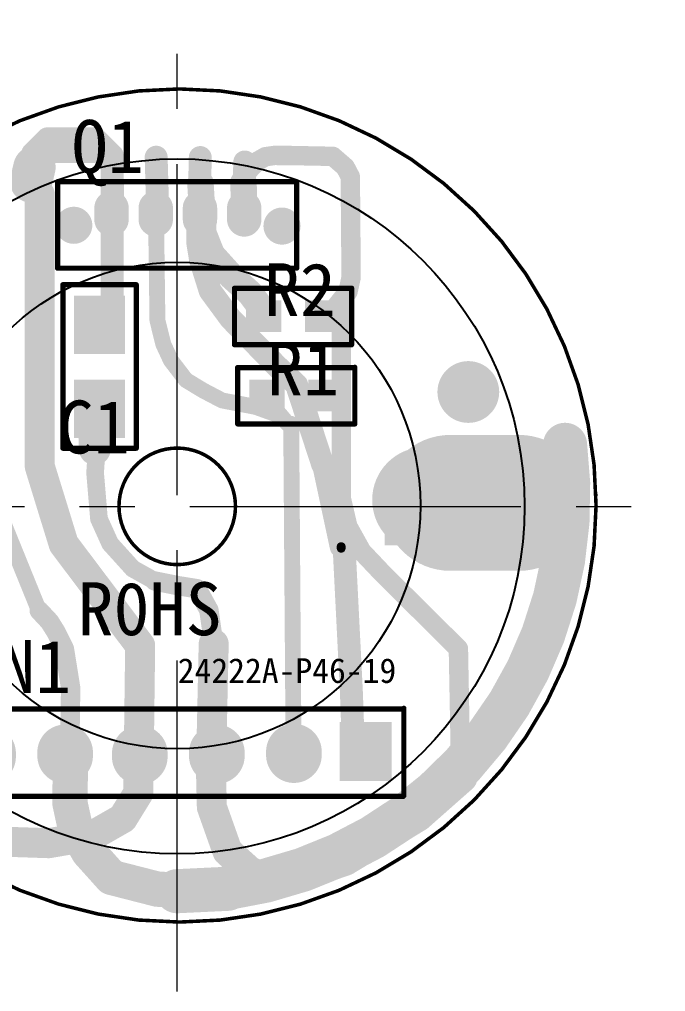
# Model space of a CAD drawing. Extents: x -1093 to 793, y -3218 to -1005.
# Drawn here: x -1083.51 to -1064.91, y -3217.82 to -3189.84 of the extents above; entities that cross this region are included whole.
import ezdxf

# ---------------------------------------------------------------- set-up
doc = ezdxf.new("R2010")
doc.units = 0
doc.linetypes.add('CENTER2', pattern=[28.575, 19.05, -3.175, 3.175, -3.175])
doc.layers.get('0').update_dxf_attribs({"linetype": 'CONTINUOUS'})
for name, color, linetype in [('BOTTOMLAYER', 5, 'CONTINUOUS'), ('BOTTOMSOLDER', 6, 'CONTINUOUS'), ('KEEPOUTLAYER', 6, 'CONTINUOUS'), ('MULTILAYER', 9, 'CONTINUOUS'), ('TOPLAYER', 1, 'CONTINUOUS'), ('TOPOVERLAY', 2, 'CONTINUOUS'), ('TOPPASTE', 8, 'CONTINUOUS'), ('TOPSOLDER', 216, 'CONTINUOUS')]:
    doc.layers.add(name, color=color, linetype=linetype)
doc.layers.add('cem', color=1, linetype='CENTER2', lineweight=9)
doc.layers.add('连续', color=7, linetype='CONTINUOUS', lineweight=25)
doc.styles.get("Standard").update_dxf_attribs({"font": 'SimSun.ttf', "height": 1})

# ---------------------------------------------------------------- blocks, each defined once
blk = doc.blocks.new('R_66_2')
at = {"layer": 'TOPLAYER'}
for points in [[(-0.46, -0.409), (0.455, -0.409), (-0.46, 0.404), (0.455, 0.404)], [(1.236, -0.409), (2.15, -0.409), (1.236, 0.404), (2.15, 0.404)]]:
    blk.add_solid(points, dxfattribs=at)
at = {"layer": 'TOPOVERLAY', "const_width": 0.152}
for points in [[(-0.844, -0.822), (-0.844, 0.799)], [(-0.844, 0.799), (2.527, 0.799)], [(2.527, -0.822), (2.527, 0.805)], [(-0.844, -0.822), (2.527, -0.822)]]:
    blk.add_lwpolyline(points, dxfattribs=at)
at = {"layer": 'TOPOVERLAY', "const_width": 0.0762}
for points in [[(-0.882, 0.799, 1), (-0.806, 0.799, 1)], [(-0.882, 0.799, 1), (-0.806, 0.799, 1)], [(2.489, 0.805, 1), (2.565, 0.805, 1)], [(2.489, 0.799, 1), (2.565, 0.799, 1)], [(-0.882, -0.822, 1), (-0.806, -0.822, 1)], [(-0.882, -0.822, 1), (-0.806, -0.822, 1)], [(2.489, -0.822, 1), (2.565, -0.822, 1)], [(2.489, -0.822, 1), (2.565, -0.822, 1)]]:
    blk.add_lwpolyline(points, format="xyb", close=True, dxfattribs=at)
at = {"layer": 'TOPPASTE'}
for points in [[(-0.46, -0.409), (0.455, -0.409), (-0.46, 0.404), (0.455, 0.404)], [(1.236, -0.409), (2.15, -0.409), (1.236, 0.404), (2.15, 0.404)]]:
    blk.add_solid(points, dxfattribs=at)
at = {"layer": 'TOPSOLDER'}
for points in [[(-0.511, -0.46), (0.505, -0.46), (-0.511, 0.455), (0.505, 0.455)], [(1.185, -0.46), (2.201, -0.46), (1.185, 0.455), (2.201, 0.455)]]:
    blk.add_solid(points, dxfattribs=at)
blk = doc.blocks.new('101_3')
at = {"layer": 'BOTTOMSOLDER', "const_width": 1.602}
for points in [[(-0.377, 0.061), (-0.377, -0.039)], [(1.841, 0.086), (1.841, -0.014)], [(3.99, 0.055), (3.99, -0.045)], [(6.208, 0.081), (6.208, -0.019)], [(8.426, 0.106), (8.426, 0.006)]]:
    blk.add_lwpolyline(points, dxfattribs=at)
at = {"layer": 'BOTTOMSOLDER', "const_width": 0.801}
for points in [[(-0.777, 0.061, 1), (0.024, 0.061, 1)], [(1.441, 0.086, 1), (2.241, 0.086, 1)], [(3.59, 0.055, 1), (4.39, 0.055, 1)], [(5.807, 0.081, 1), (6.608, 0.081, 1)], [(8.025, 0.106, 1), (8.826, 0.106, 1)], [(-0.777, -0.039, 1), (0.024, -0.039, 1)], [(1.441, -0.014, 1), (2.241, -0.014, 1)], [(3.59, -0.045, 1), (4.39, -0.045, 1)], [(5.807, -0.019, 1), (6.608, -0.019, 1)], [(8.025, 0.006, 1), (8.826, 0.006, 1)]]:
    blk.add_lwpolyline(points, format="xyb", close=True, dxfattribs=at)
at = {"layer": 'BOTTOMSOLDER'}
blk.add_solid([(9.742, 0.96), (9.742, -0.742), (11.244, 0.96), (11.244, -0.742)], dxfattribs=at)
at = {"layer": 'MULTILAYER', "const_width": 1.5}
for points in [[(8.426, 0.106), (8.426, 0.006)], [(-0.377, 0.061), (-0.377, -0.039)], [(1.841, 0.086), (1.841, -0.014)], [(3.99, 0.055), (3.99, -0.045)], [(6.208, 0.081), (6.208, -0.019)]]:
    blk.add_lwpolyline(points, dxfattribs=at)
at = {"layer": 'MULTILAYER', "const_width": 0.75}
for points in [[(8.051, 0.106, 1), (8.801, 0.106, 1)], [(-0.752, 0.061, 1), (-0.002, 0.061, 1)], [(-0.752, -0.039, 1), (-0.002, -0.039, 1)], [(1.466, 0.086, 1), (2.216, 0.086, 1)], [(1.466, -0.014, 1), (2.216, -0.014, 1)], [(3.615, 0.055, 1), (4.365, 0.055, 1)], [(3.615, -0.045, 1), (4.365, -0.045, 1)], [(5.833, 0.081, 1), (6.583, 0.081, 1)], [(5.833, -0.019, 1), (6.583, -0.019, 1)], [(8.051, 0.006, 1), (8.801, 0.006, 1)]]:
    blk.add_lwpolyline(points, format="xyb", close=True, dxfattribs=at)
at = {"layer": 'MULTILAYER'}
blk.add_solid([(9.793, 0.909), (9.793, -0.691), (11.193, 0.909), (11.193, -0.691)], dxfattribs=at)
at = {"layer": 'TOPOVERLAY', "const_width": 0.152}
for points in [[(-1.4, -1.183), (-1.4, 1.331)], [(11.59, -1.162), (11.59, 1.352)]]:
    blk.add_lwpolyline(points, dxfattribs=at)
at = {"layer": 'TOPOVERLAY', "const_width": 0.0762}
for points in [[(-1.439, 1.331, 1), (-1.362, 1.331, 1)], [(11.552, 1.352, 1), (11.628, 1.352, 1)], [(-1.439, -1.183, 1), (-1.362, -1.183, 1)], [(11.552, -1.162, 1), (11.628, -1.162, 1)]]:
    blk.add_lwpolyline(points, format="xyb", close=True, dxfattribs=at)
at = {"layer": 'TOPSOLDER', "const_width": 1.602}
for points in [[(-0.377, 0.061), (-0.377, -0.039)], [(1.841, 0.086), (1.841, -0.014)], [(3.99, 0.055), (3.99, -0.045)], [(6.208, 0.081), (6.208, -0.019)], [(8.426, 0.106), (8.426, 0.006)]]:
    blk.add_lwpolyline(points, dxfattribs=at)
at = {"layer": 'TOPSOLDER', "const_width": 0.801}
for points in [[(-0.777, 0.061, 1), (0.024, 0.061, 1)], [(1.441, 0.086, 1), (2.241, 0.086, 1)], [(3.59, 0.055, 1), (4.39, 0.055, 1)], [(5.807, 0.081, 1), (6.608, 0.081, 1)], [(8.025, 0.106, 1), (8.826, 0.106, 1)], [(-0.777, -0.039, 1), (0.024, -0.039, 1)], [(1.441, -0.014, 1), (2.241, -0.014, 1)], [(3.59, -0.045, 1), (4.39, -0.045, 1)], [(5.807, -0.019, 1), (6.608, -0.019, 1)], [(8.025, 0.006, 1), (8.826, 0.006, 1)]]:
    blk.add_lwpolyline(points, format="xyb", close=True, dxfattribs=at)
at = {"layer": 'TOPSOLDER'}
blk.add_solid([(9.742, 0.96), (9.742, -0.742), (11.244, 0.96), (11.244, -0.742)], dxfattribs=at)
blk = doc.blocks.new('R_66_4')
at = {"layer": 'TOPLAYER'}
for points in [[(-0.46, -0.409), (0.455, -0.409), (-0.46, 0.404), (0.455, 0.404)], [(1.236, -0.409), (2.151, -0.409), (1.236, 0.404), (2.151, 0.404)]]:
    blk.add_solid(points, dxfattribs=at)
at = {"layer": 'TOPOVERLAY', "const_width": 0.152}
for points in [[(-0.844, -0.822), (-0.844, 0.799)], [(-0.844, 0.799), (2.527, 0.799)], [(2.527, -0.822), (2.527, 0.805)], [(-0.844, -0.822), (2.527, -0.822)]]:
    blk.add_lwpolyline(points, dxfattribs=at)
at = {"layer": 'TOPOVERLAY', "const_width": 0.0762}
for points in [[(-0.882, 0.799, 1), (-0.806, 0.799, 1)], [(-0.882, 0.799, 1), (-0.806, 0.799, 1)], [(2.489, 0.805, 1), (2.565, 0.805, 1)], [(2.489, 0.799, 1), (2.565, 0.799, 1)], [(-0.882, -0.822, 1), (-0.806, -0.822, 1)], [(-0.882, -0.822, 1), (-0.806, -0.822, 1)], [(2.489, -0.822, 1), (2.565, -0.822, 1)], [(2.489, -0.822, 1), (2.565, -0.822, 1)]]:
    blk.add_lwpolyline(points, format="xyb", close=True, dxfattribs=at)
at = {"layer": 'TOPPASTE'}
for points in [[(-0.46, -0.409), (0.455, -0.409), (-0.46, 0.404), (0.455, 0.404)], [(1.236, -0.409), (2.151, -0.409), (1.236, 0.404), (2.151, 0.404)]]:
    blk.add_solid(points, dxfattribs=at)
at = {"layer": 'TOPSOLDER'}
for points in [[(-0.511, -0.46), (0.505, -0.46), (-0.511, 0.455), (0.505, 0.455)], [(1.185, -0.46), (2.201, -0.46), (1.185, 0.455), (2.201, 0.455)]]:
    blk.add_solid(points, dxfattribs=at)
blk = doc.blocks.new('R_96_5')
at = {"layer": 'TOPLAYER'}
for points in [[(-0.787, -0.686), (0.787, -0.686), (-0.787, 0.686), (0.787, 0.686)], [(1.626, -0.686), (3.2, -0.686), (1.626, 0.686), (3.2, 0.686)]]:
    blk.add_solid(points, dxfattribs=at)
at = {"layer": 'TOPOVERLAY', "const_width": 0.152}
for points in [[(-1.136, 1.053), (-1.136, -1.056)], [(-1.136, 1.053), (3.568, 1.053)], [(3.568, 1.053), (3.568, -1.056)], [(-1.136, -1.056), (3.568, -1.056)]]:
    blk.add_lwpolyline(points, dxfattribs=at)
at = {"layer": 'TOPOVERLAY', "const_width": 0.0762}
for points in [[(-1.174, 1.053, 1), (-1.098, 1.053, 1)], [(-1.174, 1.053, 1), (-1.098, 1.053, 1)], [(3.53, 1.053, 1), (3.606, 1.053, 1)], [(3.53, 1.053, 1), (3.606, 1.053, 1)], [(-1.174, -1.056, 1), (-1.098, -1.056, 1)], [(-1.174, -1.056, 1), (-1.098, -1.056, 1)], [(3.53, -1.056, 1), (3.606, -1.056, 1)], [(3.53, -1.056, 1), (3.606, -1.056, 1)]]:
    blk.add_lwpolyline(points, format="xyb", close=True, dxfattribs=at)
at = {"layer": 'TOPPASTE'}
for points in [[(-0.787, -0.686), (0.787, -0.686), (-0.787, 0.686), (0.787, 0.686)], [(1.626, -0.686), (3.2, -0.686), (1.626, 0.686), (3.2, 0.686)]]:
    blk.add_solid(points, dxfattribs=at)
at = {"layer": 'TOPSOLDER'}
for points in [[(-0.838, -0.737), (0.838, -0.737), (-0.838, 0.737), (0.838, 0.737)], [(1.575, -0.737), (3.251, -0.737), (1.575, 0.737), (3.251, 0.737)]]:
    blk.add_solid(points, dxfattribs=at)
blk = doc.blocks.new('USB_6')
at = {"layer": 'BOTTOMSOLDER', "const_width": 0.991}
for points in [[(0.001, 0.165), (0.001, -0.165)], [(1.274, 0.165), (1.274, -0.165)], [(2.547, 0.165), (2.547, -0.165)], [(3.821, 0.165), (3.821, -0.165)]]:
    blk.add_lwpolyline(points, dxfattribs=at)
at = {"layer": 'BOTTOMSOLDER'}
for points, const_width in [([(-0.247, 0.165, 1), (0.249, 0.165, 1)], 0.495), ([(1.027, 0.165, 1), (1.522, 0.165, 1)], 0.495), ([(2.3, 0.165, 1), (2.795, 0.165, 1)], 0.495), ([(3.573, 0.165, 1), (4.068, 0.165, 1)], 0.495), ([(-0.247, -0.165, 1), (0.249, -0.165, 1)], 0.495), ([(1.027, -0.165, 1), (1.522, -0.165, 1)], 0.495), ([(2.3, -0.165, 1), (2.795, -0.165, 1)], 0.495), ([(3.573, -0.165, 1), (4.068, -0.165, 1)], 0.495), ([(-1.352, -0.333, 1), (-0.818, -0.333, 1)], 0.533), ([(4.641, -0.355, 1), (5.175, -0.355, 1)], 0.533)]:
    blk.add_lwpolyline(points, format="xyb", close=True, dxfattribs=dict(at, const_width=const_width))
at = {"layer": 'MULTILAYER', "const_width": 0.889}
for points in [[(0.001, 0.165), (0.001, -0.165)], [(1.274, 0.165), (1.274, -0.165)], [(2.547, 0.165), (2.547, -0.165)], [(3.821, 0.165), (3.821, -0.165)]]:
    blk.add_lwpolyline(points, dxfattribs=at)
at = {"layer": 'MULTILAYER'}
for points, const_width in [([(-0.221, 0.165, 1), (0.223, 0.165, 1)], 0.445), ([(1.052, 0.165, 1), (1.496, 0.165, 1)], 0.445), ([(2.325, 0.165, 1), (2.77, 0.165, 1)], 0.445), ([(3.598, 0.165, 1), (4.043, 0.165, 1)], 0.445), ([(-1.326, -0.333, 1), (-0.844, -0.333, 1)], 0.483), ([(-0.221, -0.165, 1), (0.223, -0.165, 1)], 0.445), ([(1.052, -0.165, 1), (1.496, -0.165, 1)], 0.445), ([(2.325, -0.165, 1), (2.77, -0.165, 1)], 0.445), ([(3.598, -0.165, 1), (4.043, -0.165, 1)], 0.445), ([(4.667, -0.355, 1), (5.149, -0.355, 1)], 0.483)]:
    blk.add_lwpolyline(points, format="xyb", close=True, dxfattribs=dict(at, const_width=const_width))
at = {"layer": 'TOPOVERLAY', "const_width": 0.152}
for points in [[(-1.55, 0.921), (5.329, 0.921)], [(-1.55, -1.566), (-1.55, 0.921)], [(5.329, -1.566), (5.329, 0.921)], [(-1.55, -1.566), (5.329, -1.566)]]:
    blk.add_lwpolyline(points, dxfattribs=at)
at = {"layer": 'TOPOVERLAY', "const_width": 0.0762}
for points in [[(-1.589, 0.921, 1), (-1.512, 0.921, 1)], [(-1.589, 0.921, 1), (-1.512, 0.921, 1)], [(5.291, 0.921, 1), (5.367, 0.921, 1)], [(5.291, 0.921, 1), (5.367, 0.921, 1)], [(-1.589, -1.566, 1), (-1.512, -1.566, 1)], [(-1.589, -1.566, 1), (-1.512, -1.566, 1)], [(5.291, -1.566, 1), (5.367, -1.566, 1)], [(5.291, -1.566, 1), (5.367, -1.566, 1)]]:
    blk.add_lwpolyline(points, format="xyb", close=True, dxfattribs=at)
at = {"layer": 'TOPSOLDER', "const_width": 0.991}
for points in [[(0.001, 0.165), (0.001, -0.165)], [(1.274, 0.165), (1.274, -0.165)], [(2.547, 0.165), (2.547, -0.165)], [(3.821, 0.165), (3.821, -0.165)]]:
    blk.add_lwpolyline(points, dxfattribs=at)
at = {"layer": 'TOPSOLDER'}
for points, const_width in [([(-0.247, 0.165, 1), (0.249, 0.165, 1)], 0.495), ([(1.027, 0.165, 1), (1.522, 0.165, 1)], 0.495), ([(2.3, 0.165, 1), (2.795, 0.165, 1)], 0.495), ([(3.573, 0.165, 1), (4.068, 0.165, 1)], 0.495), ([(-0.247, -0.165, 1), (0.249, -0.165, 1)], 0.495), ([(1.027, -0.165, 1), (1.522, -0.165, 1)], 0.495), ([(2.3, -0.165, 1), (2.795, -0.165, 1)], 0.495), ([(3.573, -0.165, 1), (4.068, -0.165, 1)], 0.495), ([(-1.352, -0.333, 1), (-0.818, -0.333, 1)], 0.533), ([(4.641, -0.355, 1), (5.175, -0.355, 1)], 0.533)]:
    blk.add_lwpolyline(points, format="xyb", close=True, dxfattribs=dict(at, const_width=const_width))

msp = doc.modelspace()

# ---------------------------------------------------------------- linework, layer by layer
at = {"layer": 'BOTTOMLAYER'}
for points, const_width in [([(-1080.841726, -3193.837998), (-1080.820567, -3195.287906)], 0.6604), ([(-1079.571726, -3193.806248), (-1079.529409, -3195.266748)], 0.6604), ([(-1078.333476, -3195.21384), (-1078.301726, -3193.81684)], 0.6604), ([(-1077.052909, -3195.256156), (-1077.021159, -3193.94384)], 0.6604), ([(-1078.381101, -3195.282623), (-1078.370534, -3196.288031)], 0.6604), ([(-1078.370534, -3196.288031), (-1078.291159, -3196.774873)], 0.6604), ([(-1078.291159, -3196.774873), (-1078.015976, -3197.653281)], 0.6604), ([(-1078.015976, -3197.653281), (-1077.428601, -3198.45234)], 0.6604), ([(-1077.428601, -3198.45234), (-1076.110976, -3199.806998)], 0.6604), ([(-1076.110976, -3199.806998), (-1075.528909, -3200.35734)], 0.6604), ([(-1075.528909, -3200.35734), (-1074.777476, -3202.653906)], 0.6604), ([(-1071.105067, -3203.75459), (-1069.125976, -3203.75459)], 3.9116), ([(-1074.754463, -3202.642374), (-1074.246463, -3205.013058)], 0.6604), ([(-1074.155074, -3205.155755), (-1073.954008, -3209.156255)], 0.6604), ([(-1074.246463, -3205.061801), (-1074.246463, -3205.013058)], 0.254), ([(-1073.954008, -3209.156255), (-1073.890508, -3210.913072)], 0.6604), ([(-1082.053534, -3212.395873), (-1082.037659, -3211.02534)], 1.016), ([(-1082.053534, -3212.395873), (-1081.889476, -3213.15259)], 1.016), ([(-1081.889476, -3213.15259), (-1081.513784, -3213.803465)], 1.016), ([(-1081.513784, -3213.803465), (-1080.857601, -3214.533715)], 1.016), ([(-1080.857601, -3214.533715), (-1079.534692, -3214.872373)], 1.016), ([(-1078.968476, -3214.93059), (-1077.513284, -3214.861781)], 1.27), ([(-1079.534692, -3214.872373), (-1078.523976, -3214.919998)], 1.016)]:
    msp.add_lwpolyline(points, dxfattribs=dict(at, const_width=const_width))
for points, const_width in [([(-1081.006826, -3193.837998, 1), (-1080.676626, -3193.837998, 1)], 0.3302), ([(-1079.736826, -3193.806248, 1), (-1079.406626, -3193.806248, 1)], 0.3302), ([(-1078.466826, -3193.81684, 1), (-1078.136626, -3193.81684, 1)], 0.3302), ([(-1077.186259, -3193.94384, 1), (-1076.856059, -3193.94384, 1)], 0.3302), ([(-1080.985667, -3195.287906, 1), (-1080.655467, -3195.287906, 1)], 0.3302), ([(-1079.694509, -3195.266748, 1), (-1079.364309, -3195.266748, 1)], 0.3302), ([(-1078.546201, -3195.282623, 1), (-1078.216001, -3195.282623, 1)], 0.3302), ([(-1078.498576, -3195.21384, 1), (-1078.168376, -3195.21384, 1)], 0.3302), ([(-1077.218009, -3195.256156, 1), (-1076.887809, -3195.256156, 1)], 0.3302), ([(-1078.535634, -3196.288031, 1), (-1078.205434, -3196.288031, 1)], 0.3302), ([(-1078.535634, -3196.288031, 1), (-1078.205434, -3196.288031, 1)], 0.3302), ([(-1078.456259, -3196.774873, 1), (-1078.126059, -3196.774873, 1)], 0.3302), ([(-1078.456259, -3196.774873, 1), (-1078.126059, -3196.774873, 1)], 0.3302), ([(-1078.181076, -3197.653281, 1), (-1077.850876, -3197.653281, 1)], 0.3302), ([(-1078.181076, -3197.653281, 1), (-1077.850876, -3197.653281, 1)], 0.3302), ([(-1077.593701, -3198.45234, 1), (-1077.263501, -3198.45234, 1)], 0.3302), ([(-1077.593701, -3198.45234, 1), (-1077.263501, -3198.45234, 1)], 0.3302), ([(-1076.276076, -3199.806998, 1), (-1075.945876, -3199.806998, 1)], 0.3302), ([(-1076.276076, -3199.806998, 1), (-1075.945876, -3199.806998, 1)], 0.3302), ([(-1075.694009, -3200.35734, 1), (-1075.363809, -3200.35734, 1)], 0.3302), ([(-1075.694009, -3200.35734, 1), (-1075.363809, -3200.35734, 1)], 0.3302), ([(-1068.118952, -3202.084997, 1), (-1067.483952, -3202.084997, 1)], 0.635), ([(-1072.082967, -3203.75459, 1), (-1070.127167, -3203.75459, 1)], 1.9558), ([(-1070.103876, -3203.75459, 1), (-1068.148076, -3203.75459, 1)], 1.9558), ([(-1074.942576, -3202.653906, 1), (-1074.612376, -3202.653906, 1)], 0.3302), ([(-1074.919563, -3202.642374, 1), (-1074.589363, -3202.642374, 1)], 0.3302), ([(-1074.411563, -3205.013058, 1), (-1074.081363, -3205.013058, 1)], 0.3302), ([(-1074.320174, -3205.155755, 1), (-1073.989974, -3205.155755, 1)], 0.3302), ([(-1074.309963, -3205.013058, 1), (-1074.182963, -3205.013058, 1)], 0.127), ([(-1074.309963, -3205.061801, 1), (-1074.182963, -3205.061801, 1)], 0.127), ([(-1074.119108, -3209.156255, 1), (-1073.788908, -3209.156255, 1)], 0.3302), ([(-1074.119108, -3209.156255, 1), (-1073.788908, -3209.156255, 1)], 0.3302), ([(-1082.291659, -3211.02534, 1), (-1081.783659, -3211.02534, 1)], 0.508), ([(-1074.055608, -3210.913072, 1), (-1073.725408, -3210.913072, 1)], 0.3302), ([(-1082.307534, -3212.395873, 1), (-1081.799534, -3212.395873, 1)], 0.508), ([(-1082.307534, -3212.395873, 1), (-1081.799534, -3212.395873, 1)], 0.508), ([(-1082.143476, -3213.15259, 1), (-1081.635476, -3213.15259, 1)], 0.508), ([(-1082.143476, -3213.15259, 1), (-1081.635476, -3213.15259, 1)], 0.508), ([(-1081.767784, -3213.803465, 1), (-1081.259784, -3213.803465, 1)], 0.508), ([(-1081.767784, -3213.803465, 1), (-1081.259784, -3213.803465, 1)], 0.508), ([(-1081.111601, -3214.533715, 1), (-1080.603601, -3214.533715, 1)], 0.508), ([(-1081.111601, -3214.533715, 1), (-1080.603601, -3214.533715, 1)], 0.508), ([(-1079.285976, -3214.93059, 1), (-1078.650976, -3214.93059, 1)], 0.635), ([(-1077.830784, -3214.861781, 1), (-1077.195784, -3214.861781, 1)], 0.635), ([(-1077.82826, -3214.836978, 1), (-1077.19326, -3214.836978, 1)], 0.635), ([(-1079.788692, -3214.872373, 1), (-1079.280692, -3214.872373, 1)], 0.508), ([(-1079.788692, -3214.872373, 1), (-1079.280692, -3214.872373, 1)], 0.508), ([(-1078.777976, -3214.919998, 1), (-1078.269976, -3214.919998, 1)], 0.508)]:
    msp.add_lwpolyline(points, format="xyb", close=True, dxfattribs=dict(at, const_width=const_width))
at = {"layer": 'BOTTOMLAYER', "const_width": 1.27}
msp.add_lwpolyline([(-1067.801452, -3202.084997, -0.410563223), (-1077.51076, -3214.836978)], format="xyb", dxfattribs=at)
at = {"layer": 'BOTTOMSOLDER'}
for points, const_width in [([(-1071.030976, -3200.563715, 1), (-1070.141976, -3200.563715, 1)], 0.889), ([(-1072.479944, -3203.853015, 1), (-1072.149744, -3203.853015, 1)], 0.3302), ([(-1072.380173, -3203.853015, 1), (-1072.049973, -3203.853015, 1)], 0.3302), ([(-1072.280402, -3203.853015, 1), (-1071.950202, -3203.853015, 1)], 0.3302), ([(-1072.18063, -3203.853015, 1), (-1071.85043, -3203.853015, 1)], 0.3302), ([(-1072.080859, -3203.853015, 1), (-1071.750659, -3203.853015, 1)], 0.3302), ([(-1071.981088, -3203.853015, 1), (-1071.650888, -3203.853015, 1)], 0.3302), ([(-1071.881317, -3203.853015, 1), (-1071.551117, -3203.853015, 1)], 0.3302), ([(-1071.781546, -3203.853015, 1), (-1071.451346, -3203.853015, 1)], 0.3302), ([(-1071.681749, -3203.853015, 1), (-1071.351549, -3203.853015, 1)], 0.3302), ([(-1071.581978, -3203.853015, 1), (-1071.251778, -3203.853015, 1)], 0.3302), ([(-1071.482207, -3203.853015, 1), (-1071.152007, -3203.853015, 1)], 0.3302), ([(-1071.382435, -3203.853015, 1), (-1071.052235, -3203.853015, 1)], 0.3302), ([(-1071.282664, -3203.853015, 1), (-1070.952464, -3203.853015, 1)], 0.3302), ([(-1071.182893, -3203.853015, 1), (-1070.852693, -3203.853015, 1)], 0.3302), ([(-1071.083122, -3203.853015, 1), (-1070.752922, -3203.853015, 1)], 0.3302), ([(-1070.983351, -3203.853015, 1), (-1070.653151, -3203.853015, 1)], 0.3302), ([(-1070.883579, -3203.853015, 1), (-1070.553379, -3203.853015, 1)], 0.3302), ([(-1070.783808, -3203.853015, 1), (-1070.453608, -3203.853015, 1)], 0.3302), ([(-1070.684037, -3203.853015, 1), (-1070.353837, -3203.853015, 1)], 0.3302), ([(-1070.58424, -3203.853015, 1), (-1070.25404, -3203.853015, 1)], 0.3302), ([(-1070.484469, -3203.853015, 1), (-1070.154269, -3203.853015, 1)], 0.3302), ([(-1070.384698, -3203.853015, 1), (-1070.054498, -3203.853015, 1)], 0.3302), ([(-1070.284927, -3203.853015, 1), (-1069.954727, -3203.853015, 1)], 0.3302), ([(-1070.185156, -3203.853015, 1), (-1069.854956, -3203.853015, 1)], 0.3302), ([(-1070.085384, -3203.853015, 1), (-1069.755184, -3203.853015, 1)], 0.3302), ([(-1069.985613, -3203.853015, 1), (-1069.655413, -3203.853015, 1)], 0.3302), ([(-1069.885842, -3203.853015, 1), (-1069.555642, -3203.853015, 1)], 0.3302), ([(-1069.786071, -3203.853015, 1), (-1069.455871, -3203.853015, 1)], 0.3302), ([(-1069.6863, -3203.853015, 1), (-1069.3561, -3203.853015, 1)], 0.3302), ([(-1069.586528, -3203.853015, 1), (-1069.256328, -3203.853015, 1)], 0.3302), ([(-1069.486732, -3203.853015, 1), (-1069.156532, -3203.853015, 1)], 0.3302), ([(-1069.386961, -3203.853015, 1), (-1069.056761, -3203.853015, 1)], 0.3302)]:
    msp.add_lwpolyline(points, format="xyb", close=True, dxfattribs=dict(at, const_width=const_width))
msp.add_solid([(-1068.168192, -3204.976965), (-1068.168192, -3202.944965), (-1072.994192, -3204.976965), (-1072.994192, -3202.944965)], dxfattribs=at)
at = {"layer": 'cem', "ltscale": 0.5}
for p, q in [((-1078.965301, -3217.819073), (-1078.965301, -3189.841795)), ((-1092.886922, -3203.85464), (-1064.909364, -3203.85464))]:
    msp.add_line(p, q, dxfattribs=at)
at = {"layer": 'KEEPOUTLAYER'}
for points, const_width in [([(-1066.909343, -3203.830434, 1), (-1090.886943, -3203.830434, 1)], 0.1016), ([(-1077.288901, -3203.85464, 1), (-1080.641701, -3203.85464, 1)], 0.1016), ([(-1066.934342, -3203.525634, 1), (-1066.884344, -3203.525634, 1)], 0.05), ([(-1080.667101, -3203.85464, 1), (-1080.616301, -3203.85464, 1)], 0.0508), ([(-1077.314301, -3203.85464, 1), (-1077.263501, -3203.85464, 1)], 0.0508), ([(-1066.934743, -3203.830434, 1), (-1066.883943, -3203.830434, 1)], 0.0508)]:
    msp.add_lwpolyline(points, format="xyb", close=True, dxfattribs=dict(at, const_width=const_width))
at = {"layer": 'MULTILAYER'}
for points, const_width in [([(-1071.005576, -3200.563715, 1), (-1070.167376, -3200.563715, 1)], 0.8382), ([(-1072.454544, -3203.853015, 1), (-1072.175144, -3203.853015, 1)], 0.2794), ([(-1072.354773, -3203.853015, 1), (-1072.075373, -3203.853015, 1)], 0.2794), ([(-1072.255002, -3203.853015, 1), (-1071.975602, -3203.853015, 1)], 0.2794), ([(-1072.15523, -3203.853015, 1), (-1071.87583, -3203.853015, 1)], 0.2794), ([(-1072.055459, -3203.853015, 1), (-1071.776059, -3203.853015, 1)], 0.2794), ([(-1071.955688, -3203.853015, 1), (-1071.676288, -3203.853015, 1)], 0.2794), ([(-1071.855917, -3203.853015, 1), (-1071.576517, -3203.853015, 1)], 0.2794), ([(-1071.756146, -3203.853015, 1), (-1071.476746, -3203.853015, 1)], 0.2794), ([(-1071.656349, -3203.853015, 1), (-1071.376949, -3203.853015, 1)], 0.2794), ([(-1071.556578, -3203.853015, 1), (-1071.277178, -3203.853015, 1)], 0.2794), ([(-1071.456807, -3203.853015, 1), (-1071.177407, -3203.853015, 1)], 0.2794), ([(-1071.357035, -3203.853015, 1), (-1071.077635, -3203.853015, 1)], 0.2794), ([(-1071.257264, -3203.853015, 1), (-1070.977864, -3203.853015, 1)], 0.2794), ([(-1071.157493, -3203.853015, 1), (-1070.878093, -3203.853015, 1)], 0.2794), ([(-1071.057722, -3203.853015, 1), (-1070.778322, -3203.853015, 1)], 0.2794), ([(-1070.957951, -3203.853015, 1), (-1070.678551, -3203.853015, 1)], 0.2794), ([(-1070.858179, -3203.853015, 1), (-1070.578779, -3203.853015, 1)], 0.2794), ([(-1070.758408, -3203.853015, 1), (-1070.479008, -3203.853015, 1)], 0.2794), ([(-1070.658637, -3203.853015, 1), (-1070.379237, -3203.853015, 1)], 0.2794), ([(-1070.55884, -3203.853015, 1), (-1070.27944, -3203.853015, 1)], 0.2794), ([(-1070.459069, -3203.853015, 1), (-1070.179669, -3203.853015, 1)], 0.2794), ([(-1070.359298, -3203.853015, 1), (-1070.079898, -3203.853015, 1)], 0.2794), ([(-1070.259527, -3203.853015, 1), (-1069.980127, -3203.853015, 1)], 0.2794), ([(-1070.159756, -3203.853015, 1), (-1069.880356, -3203.853015, 1)], 0.2794), ([(-1070.059984, -3203.853015, 1), (-1069.780584, -3203.853015, 1)], 0.2794), ([(-1069.960213, -3203.853015, 1), (-1069.680813, -3203.853015, 1)], 0.2794), ([(-1069.860442, -3203.853015, 1), (-1069.581042, -3203.853015, 1)], 0.2794), ([(-1069.760671, -3203.853015, 1), (-1069.481271, -3203.853015, 1)], 0.2794), ([(-1069.6609, -3203.853015, 1), (-1069.3815, -3203.853015, 1)], 0.2794), ([(-1069.561128, -3203.853015, 1), (-1069.281728, -3203.853015, 1)], 0.2794), ([(-1069.461332, -3203.853015, 1), (-1069.181932, -3203.853015, 1)], 0.2794), ([(-1069.361561, -3203.853015, 1), (-1069.082161, -3203.853015, 1)], 0.2794)]:
    msp.add_lwpolyline(points, format="xyb", close=True, dxfattribs=dict(at, const_width=const_width))
msp.add_solid([(-1068.218992, -3204.926165), (-1068.218992, -3202.995765), (-1072.943392, -3204.926165), (-1072.943392, -3202.995765)], dxfattribs=at)
at = {"layer": 'TOPLAYER'}
for points, const_width in [([(-1083.122442, -3193.700406), (-1082.699101, -3193.27709)], 0.6604), ([(-1082.699101, -3193.27709), (-1081.317976, -3193.27709)], 0.6604), ([(-1081.317976, -3193.27709), (-1080.836442, -3193.758623)], 0.6604), ([(-1082.752034, -3193.647498), (-1080.952851, -3193.647498)], 0.6604), ([(-1083.170067, -3194.504748), (-1083.074817, -3194.097281)], 1.2192), ([(-1080.836442, -3198.658715), (-1080.836442, -3193.758623)], 0.6604), ([(-1076.661317, -3193.925298), (-1076.428476, -3193.793014)], 0.5588), ([(-1076.428476, -3193.793014), (-1076.169192, -3193.755981)], 0.5588), ([(-1076.169192, -3193.755981), (-1075.671784, -3193.758623)], 0.5588), ([(-1075.671784, -3193.758623), (-1074.486442, -3193.782423)], 0.5588), ([(-1074.486442, -3193.782423), (-1074.129242, -3194.091998)], 0.5588), ([(-1076.928551, -3194.205764), (-1076.661317, -3193.925298)], 0.5588), ([(-1074.129242, -3194.091998), (-1073.983726, -3194.367156)], 0.5588), ([(-1079.592909, -3194.160781), (-1079.534692, -3198.505248)], 0.4572), ([(-1077.058192, -3194.536498), (-1077.039676, -3195.152981)], 0.762), ([(-1077.058192, -3194.536498), (-1076.928551, -3194.205764)], 0.5588), ([(-1073.983726, -3194.367156), (-1073.959926, -3197.264356)], 0.5588), ([(-1078.296442, -3194.557656), (-1078.211784, -3195.996998)], 0.762), ([(-1082.921351, -3202.70684), (-1082.921351, -3194.880465)], 0.8636), ([(-1078.211784, -3195.996998), (-1077.968351, -3196.61084)], 0.762), ([(-1077.968351, -3196.61084), (-1077.396851, -3197.24584)], 0.762), ([(-1077.396851, -3197.24584), (-1076.872976, -3197.716781)], 0.762), ([(-1074.049867, -3197.674465), (-1073.959926, -3197.264356)], 0.5588), ([(-1076.872976, -3197.716781), (-1076.603101, -3198.076623)], 0.762), ([(-1074.560534, -3198.309465), (-1074.049867, -3197.674465)], 0.5588), ([(-1076.603101, -3198.076623), (-1076.555476, -3198.155998)], 0.762), ([(-1074.240367, -3203.638156), (-1074.240367, -3197.970781)], 0.5588), ([(-1079.534692, -3198.505248), (-1079.365351, -3199.187873)], 0.4572), ([(-1079.365351, -3199.187873), (-1079.148409, -3199.653531)], 0.4572), ([(-1079.148409, -3199.653531), (-1078.714476, -3200.219748)], 0.4572), ([(-1078.714476, -3200.219748), (-1078.217067, -3200.521373)], 0.4572), ([(-1078.217067, -3200.521373), (-1077.672034, -3200.807123)], 0.4572), ([(-1077.672034, -3200.807123), (-1076.708942, -3200.99234)], 0.4572), ([(-1076.708942, -3200.99234), (-1076.058067, -3201.225156)], 0.4572), ([(-1081.368242, -3201.434173), (-1081.336492, -3202.209406)], 0.9144), ([(-1081.328567, -3202.892031), (-1081.217442, -3201.193406)], 0.508), ([(-1076.051743, -3201.164983), (-1075.781868, -3201.482483)], 0.4572), ([(-1075.684383, -3201.482483), (-1075.615599, -3211.081575)], 0.4572), ([(-1082.921351, -3202.70684), (-1082.233442, -3204.939906)], 0.8636), ([(-1071.830034, -3203.669906), (-1068.750284, -3203.669906)], 3.048), ([(-1081.328567, -3202.892031), (-1081.217442, -3204.214965)], 0.508), ([(-1074.240367, -3203.638156), (-1074.055176, -3204.431906)], 0.5588), ([(-1084.254851, -3203.62759), (-1082.984851, -3206.754965)], 0.4572), ([(-1081.217442, -3204.214965), (-1080.894659, -3204.92934)], 0.508), ([(-1074.055176, -3204.431906), (-1073.655659, -3205.15159)], 0.5588), ([(-1082.233442, -3204.939906), (-1080.032101, -3207.860906)], 0.8636), ([(-1080.894659, -3204.92934), (-1080.243784, -3205.648998)], 0.508), ([(-1073.655659, -3205.15159), (-1073.039176, -3205.802465)], 0.5588), ([(-1080.243784, -3205.648998), (-1079.608784, -3206.003531)], 0.508), ([(-1073.039176, -3205.802465), (-1070.872226, -3207.950873)], 0.5588), ([(-1079.608784, -3206.003531), (-1078.920851, -3206.141123)], 0.5588), ([(-1078.920851, -3206.141123), (-1078.391692, -3206.225781)], 0.5588), ([(-1078.391692, -3206.225781), (-1078.053034, -3206.844906)], 0.5588), ([(-1082.937226, -3206.855498), (-1082.640909, -3207.172998)], 0.5588), ([(-1078.053034, -3206.844906), (-1077.915442, -3207.813281)], 0.5588), ([(-1082.640909, -3207.172998), (-1082.455692, -3207.46934)], 0.5588), ([(-1082.455692, -3207.46934), (-1082.212284, -3207.961465)], 0.5588), ([(-1080.085034, -3212.10484), (-1080.032101, -3207.860906)], 0.8636), ([(-1077.994817, -3211.432781), (-1077.915442, -3207.813281)], 0.8636), ([(-1082.212284, -3207.961465), (-1082.032351, -3209.083281)], 0.5588), ([(-1070.872226, -3207.950873), (-1070.803442, -3211.649748)], 0.5588), ([(-1082.064101, -3211.173498), (-1082.032351, -3209.083281)], 0.5588), ([(-1077.994817, -3211.432781), (-1077.968351, -3212.512281)], 0.8636), ([(-1072.025817, -3212.782156), (-1070.755817, -3211.66034)], 0.8636), ([(-1080.534817, -3212.83509), (-1080.085034, -3212.10484)], 0.8636), ([(-1077.968351, -3212.512281), (-1077.518567, -3213.782281)], 0.8636), ([(-1074.121317, -3214.052156), (-1072.025817, -3212.782156)], 0.8636), ([(-1081.407942, -3213.332498), (-1080.534817, -3212.83509)], 0.8636), ([(-1082.662067, -3213.549465), (-1081.407942, -3213.332498)], 0.8636), ([(-1084.387159, -3213.491248), (-1082.662067, -3213.549465)], 0.8636), ([(-1077.518567, -3213.782281), (-1076.867692, -3214.369656)], 0.8636), ([(-1075.497159, -3214.528406), (-1074.121317, -3214.052156)], 0.8636), ([(-1076.867692, -3214.369656), (-1076.169192, -3214.628965)], 0.8636), ([(-1076.169192, -3214.628965), (-1075.497159, -3214.528406)], 0.8636)]:
    msp.add_lwpolyline(points, dxfattribs=dict(at, const_width=const_width))
for points, const_width in [([(-1082.864201, -3193.27709, 1), (-1082.534001, -3193.27709, 1)], 0.3302), ([(-1082.864201, -3193.27709, 1), (-1082.534001, -3193.27709, 1)], 0.3302), ([(-1081.483076, -3193.27709, 1), (-1081.152876, -3193.27709, 1)], 0.3302), ([(-1081.483076, -3193.27709, 1), (-1081.152876, -3193.27709, 1)], 0.3302), ([(-1082.917134, -3193.647498, 1), (-1082.586934, -3193.647498, 1)], 0.3302), ([(-1081.117951, -3193.647498, 1), (-1080.787751, -3193.647498, 1)], 0.3302), ([(-1083.379617, -3194.097281, 1), (-1082.770017, -3194.097281, 1)], 0.6096), ([(-1083.287542, -3193.700406, 1), (-1082.957342, -3193.700406, 1)], 0.3302), ([(-1081.001542, -3193.758623, 1), (-1080.671342, -3193.758623, 1)], 0.3302), ([(-1081.001542, -3193.758623, 1), (-1080.671342, -3193.758623, 1)], 0.3302), ([(-1076.568176, -3193.793014, 1), (-1076.288776, -3193.793014, 1)], 0.2794), ([(-1076.568176, -3193.793014, 1), (-1076.288776, -3193.793014, 1)], 0.2794), ([(-1076.308892, -3193.755981, 1), (-1076.029492, -3193.755981, 1)], 0.2794), ([(-1076.308892, -3193.755981, 1), (-1076.029492, -3193.755981, 1)], 0.2794), ([(-1075.811484, -3193.758623, 1), (-1075.532084, -3193.758623, 1)], 0.2794), ([(-1075.811484, -3193.758623, 1), (-1075.532084, -3193.758623, 1)], 0.2794), ([(-1074.626142, -3193.782423, 1), (-1074.346742, -3193.782423, 1)], 0.2794), ([(-1074.626142, -3193.782423, 1), (-1074.346742, -3193.782423, 1)], 0.2794), ([(-1076.801017, -3193.925298, 1), (-1076.521617, -3193.925298, 1)], 0.2794), ([(-1076.801017, -3193.925298, 1), (-1076.521617, -3193.925298, 1)], 0.2794), ([(-1074.268942, -3194.091998, 1), (-1073.989542, -3194.091998, 1)], 0.2794), ([(-1074.268942, -3194.091998, 1), (-1073.989542, -3194.091998, 1)], 0.2794), ([(-1083.474867, -3194.504748, 1), (-1082.865267, -3194.504748, 1)], 0.6096), ([(-1079.707209, -3194.160781, 1), (-1079.478609, -3194.160781, 1)], 0.2286), ([(-1077.248692, -3194.536498, 1), (-1076.867692, -3194.536498, 1)], 0.381), ([(-1077.068251, -3194.205764, 1), (-1076.788851, -3194.205764, 1)], 0.2794), ([(-1077.068251, -3194.205764, 1), (-1076.788851, -3194.205764, 1)], 0.2794), ([(-1074.123426, -3194.367156, 1), (-1073.844026, -3194.367156, 1)], 0.2794), ([(-1074.123426, -3194.367156, 1), (-1073.844026, -3194.367156, 1)], 0.2794), ([(-1078.486942, -3194.557656, 1), (-1078.105942, -3194.557656, 1)], 0.381), ([(-1077.197892, -3194.536498, 1), (-1076.918492, -3194.536498, 1)], 0.2794), ([(-1083.137251, -3194.880465, 1), (-1082.705451, -3194.880465, 1)], 0.4318), ([(-1077.230176, -3195.152981, 1), (-1076.849176, -3195.152981, 1)], 0.381), ([(-1078.402284, -3195.996998, 1), (-1078.021284, -3195.996998, 1)], 0.381), ([(-1078.402284, -3195.996998, 1), (-1078.021284, -3195.996998, 1)], 0.381), ([(-1078.158851, -3196.61084, 1), (-1077.777851, -3196.61084, 1)], 0.381), ([(-1078.158851, -3196.61084, 1), (-1077.777851, -3196.61084, 1)], 0.381), ([(-1077.587351, -3197.24584, 1), (-1077.206351, -3197.24584, 1)], 0.381), ([(-1077.587351, -3197.24584, 1), (-1077.206351, -3197.24584, 1)], 0.381), ([(-1074.099626, -3197.264356, 1), (-1073.820226, -3197.264356, 1)], 0.2794), ([(-1074.099626, -3197.264356, 1), (-1073.820226, -3197.264356, 1)], 0.2794), ([(-1077.063476, -3197.716781, 1), (-1076.682476, -3197.716781, 1)], 0.381), ([(-1077.063476, -3197.716781, 1), (-1076.682476, -3197.716781, 1)], 0.381), ([(-1074.189567, -3197.674465, 1), (-1073.910167, -3197.674465, 1)], 0.2794), ([(-1074.189567, -3197.674465, 1), (-1073.910167, -3197.674465, 1)], 0.2794), ([(-1076.793601, -3198.076623, 1), (-1076.412601, -3198.076623, 1)], 0.381), ([(-1076.793601, -3198.076623, 1), (-1076.412601, -3198.076623, 1)], 0.381), ([(-1076.745976, -3198.155998, 1), (-1076.364976, -3198.155998, 1)], 0.381), ([(-1074.380067, -3197.970781, 1), (-1074.100667, -3197.970781, 1)], 0.2794), ([(-1074.700234, -3198.309465, 1), (-1074.420834, -3198.309465, 1)], 0.2794), ([(-1081.001542, -3198.658715, 1), (-1080.671342, -3198.658715, 1)], 0.3302), ([(-1079.648992, -3198.505248, 1), (-1079.420392, -3198.505248, 1)], 0.2286), ([(-1079.648992, -3198.505248, 1), (-1079.420392, -3198.505248, 1)], 0.2286), ([(-1079.479651, -3199.187873, 1), (-1079.251051, -3199.187873, 1)], 0.2286), ([(-1079.479651, -3199.187873, 1), (-1079.251051, -3199.187873, 1)], 0.2286), ([(-1079.262709, -3199.653531, 1), (-1079.034109, -3199.653531, 1)], 0.2286), ([(-1079.262709, -3199.653531, 1), (-1079.034109, -3199.653531, 1)], 0.2286), ([(-1078.828776, -3200.219748, 1), (-1078.600176, -3200.219748, 1)], 0.2286), ([(-1078.828776, -3200.219748, 1), (-1078.600176, -3200.219748, 1)], 0.2286), ([(-1078.331367, -3200.521373, 1), (-1078.102767, -3200.521373, 1)], 0.2286), ([(-1078.331367, -3200.521373, 1), (-1078.102767, -3200.521373, 1)], 0.2286), ([(-1077.786334, -3200.807123, 1), (-1077.557734, -3200.807123, 1)], 0.2286), ([(-1077.786334, -3200.807123, 1), (-1077.557734, -3200.807123, 1)], 0.2286), ([(-1076.823242, -3200.99234, 1), (-1076.594642, -3200.99234, 1)], 0.2286), ([(-1076.823242, -3200.99234, 1), (-1076.594642, -3200.99234, 1)], 0.2286), ([(-1081.596842, -3201.434173, 1), (-1081.139642, -3201.434173, 1)], 0.4572), ([(-1081.344442, -3201.193406, 1), (-1081.090442, -3201.193406, 1)], 0.254), ([(-1076.172367, -3201.225156, 1), (-1075.943767, -3201.225156, 1)], 0.2286), ([(-1076.166043, -3201.164983, 1), (-1075.937443, -3201.164983, 1)], 0.2286), ([(-1075.896168, -3201.482483, 1), (-1075.667568, -3201.482483, 1)], 0.2286), ([(-1075.798683, -3201.482483, 1), (-1075.570083, -3201.482483, 1)], 0.2286), ([(-1081.565092, -3202.209406, 1), (-1081.107892, -3202.209406, 1)], 0.4572), ([(-1083.137251, -3202.70684, 1), (-1082.705451, -3202.70684, 1)], 0.4318), ([(-1083.137251, -3202.70684, 1), (-1082.705451, -3202.70684, 1)], 0.4318), ([(-1072.592034, -3203.669906, 1), (-1071.068034, -3203.669906, 1)], 1.524), ([(-1069.512284, -3203.669906, 1), (-1067.988284, -3203.669906, 1)], 1.524), ([(-1081.455567, -3202.892031, 1), (-1081.201567, -3202.892031, 1)], 0.254), ([(-1081.455567, -3202.892031, 1), (-1081.201567, -3202.892031, 1)], 0.254), ([(-1074.380067, -3203.638156, 1), (-1074.100667, -3203.638156, 1)], 0.2794), ([(-1074.380067, -3203.638156, 1), (-1074.100667, -3203.638156, 1)], 0.2794), ([(-1081.344442, -3204.214965, 1), (-1081.090442, -3204.214965, 1)], 0.254), ([(-1081.344442, -3204.214965, 1), (-1081.090442, -3204.214965, 1)], 0.254), ([(-1074.194876, -3204.431906, 1), (-1073.915476, -3204.431906, 1)], 0.2794), ([(-1074.194876, -3204.431906, 1), (-1073.915476, -3204.431906, 1)], 0.2794), ([(-1082.449342, -3204.939906, 1), (-1082.017542, -3204.939906, 1)], 0.4318), ([(-1082.449342, -3204.939906, 1), (-1082.017542, -3204.939906, 1)], 0.4318), ([(-1081.021659, -3204.92934, 1), (-1080.767659, -3204.92934, 1)], 0.254), ([(-1081.021659, -3204.92934, 1), (-1080.767659, -3204.92934, 1)], 0.254), ([(-1073.795359, -3205.15159, 1), (-1073.515959, -3205.15159, 1)], 0.2794), ([(-1073.795359, -3205.15159, 1), (-1073.515959, -3205.15159, 1)], 0.2794), ([(-1080.370784, -3205.648998, 1), (-1080.116784, -3205.648998, 1)], 0.254), ([(-1080.370784, -3205.648998, 1), (-1080.116784, -3205.648998, 1)], 0.254), ([(-1073.178876, -3205.802465, 1), (-1072.899476, -3205.802465, 1)], 0.2794), ([(-1073.178876, -3205.802465, 1), (-1072.899476, -3205.802465, 1)], 0.2794), ([(-1079.748484, -3206.003531, 1), (-1079.469084, -3206.003531, 1)], 0.2794), ([(-1079.735784, -3206.003531, 1), (-1079.481784, -3206.003531, 1)], 0.254), ([(-1079.060551, -3206.141123, 1), (-1078.781151, -3206.141123, 1)], 0.2794), ([(-1079.060551, -3206.141123, 1), (-1078.781151, -3206.141123, 1)], 0.2794), ([(-1078.531392, -3206.225781, 1), (-1078.251992, -3206.225781, 1)], 0.2794), ([(-1078.531392, -3206.225781, 1), (-1078.251992, -3206.225781, 1)], 0.2794), ([(-1083.076926, -3206.855498, 1), (-1082.797526, -3206.855498, 1)], 0.2794), ([(-1083.099151, -3206.754965, 1), (-1082.870551, -3206.754965, 1)], 0.2286), ([(-1078.192734, -3206.844906, 1), (-1077.913334, -3206.844906, 1)], 0.2794), ([(-1078.192734, -3206.844906, 1), (-1077.913334, -3206.844906, 1)], 0.2794), ([(-1082.780609, -3207.172998, 1), (-1082.501209, -3207.172998, 1)], 0.2794), ([(-1082.780609, -3207.172998, 1), (-1082.501209, -3207.172998, 1)], 0.2794), ([(-1082.595392, -3207.46934, 1), (-1082.315992, -3207.46934, 1)], 0.2794), ([(-1082.595392, -3207.46934, 1), (-1082.315992, -3207.46934, 1)], 0.2794), ([(-1080.248001, -3207.860906, 1), (-1079.816201, -3207.860906, 1)], 0.4318), ([(-1080.248001, -3207.860906, 1), (-1079.816201, -3207.860906, 1)], 0.4318), ([(-1078.131342, -3207.813281, 1), (-1077.699542, -3207.813281, 1)], 0.4318), ([(-1078.055142, -3207.813281, 1), (-1077.775742, -3207.813281, 1)], 0.2794), ([(-1082.351984, -3207.961465, 1), (-1082.072584, -3207.961465, 1)], 0.2794), ([(-1082.351984, -3207.961465, 1), (-1082.072584, -3207.961465, 1)], 0.2794), ([(-1071.011926, -3207.950873, 1), (-1070.732526, -3207.950873, 1)], 0.2794), ([(-1071.011926, -3207.950873, 1), (-1070.732526, -3207.950873, 1)], 0.2794), ([(-1082.172051, -3209.083281, 1), (-1081.892651, -3209.083281, 1)], 0.2794), ([(-1082.172051, -3209.083281, 1), (-1081.892651, -3209.083281, 1)], 0.2794), ([(-1082.203801, -3211.173498, 1), (-1081.924401, -3211.173498, 1)], 0.2794), ([(-1075.729899, -3211.081575, 1), (-1075.501299, -3211.081575, 1)], 0.2286), ([(-1078.210717, -3211.432781, 1), (-1077.778917, -3211.432781, 1)], 0.4318), ([(-1078.210717, -3211.432781, 1), (-1077.778917, -3211.432781, 1)], 0.4318), ([(-1070.971717, -3211.66034, 1), (-1070.539917, -3211.66034, 1)], 0.4318), ([(-1070.943142, -3211.649748, 1), (-1070.663742, -3211.649748, 1)], 0.2794), ([(-1080.300934, -3212.10484, 1), (-1079.869134, -3212.10484, 1)], 0.4318), ([(-1080.300934, -3212.10484, 1), (-1079.869134, -3212.10484, 1)], 0.4318), ([(-1078.184251, -3212.512281, 1), (-1077.752451, -3212.512281, 1)], 0.4318), ([(-1078.184251, -3212.512281, 1), (-1077.752451, -3212.512281, 1)], 0.4318), ([(-1072.241717, -3212.782156, 1), (-1071.809917, -3212.782156, 1)], 0.4318), ([(-1072.241717, -3212.782156, 1), (-1071.809917, -3212.782156, 1)], 0.4318), ([(-1080.750717, -3212.83509, 1), (-1080.318917, -3212.83509, 1)], 0.4318), ([(-1080.750717, -3212.83509, 1), (-1080.318917, -3212.83509, 1)], 0.4318), ([(-1081.623842, -3213.332498, 1), (-1081.192042, -3213.332498, 1)], 0.4318), ([(-1081.623842, -3213.332498, 1), (-1081.192042, -3213.332498, 1)], 0.4318), ([(-1082.877967, -3213.549465, 1), (-1082.446167, -3213.549465, 1)], 0.4318), ([(-1082.877967, -3213.549465, 1), (-1082.446167, -3213.549465, 1)], 0.4318), ([(-1077.734467, -3213.782281, 1), (-1077.302667, -3213.782281, 1)], 0.4318), ([(-1077.734467, -3213.782281, 1), (-1077.302667, -3213.782281, 1)], 0.4318), ([(-1074.337217, -3214.052156, 1), (-1073.905417, -3214.052156, 1)], 0.4318), ([(-1074.337217, -3214.052156, 1), (-1073.905417, -3214.052156, 1)], 0.4318), ([(-1077.083592, -3214.369656, 1), (-1076.651792, -3214.369656, 1)], 0.4318), ([(-1077.083592, -3214.369656, 1), (-1076.651792, -3214.369656, 1)], 0.4318), ([(-1076.385092, -3214.628965, 1), (-1075.953292, -3214.628965, 1)], 0.4318), ([(-1076.385092, -3214.628965, 1), (-1075.953292, -3214.628965, 1)], 0.4318), ([(-1075.713059, -3214.528406, 1), (-1075.281259, -3214.528406, 1)], 0.4318), ([(-1075.713059, -3214.528406, 1), (-1075.281259, -3214.528406, 1)], 0.4318)]:
    msp.add_lwpolyline(points, format="xyb", close=True, dxfattribs=dict(at, const_width=const_width))
at = {"layer": 'TOPOVERLAY', "const_width": 0.154}
for points in [[(-1085.43308, -3209.689173), (-1072.464069, -3209.689173)], [(-1085.43308, -3212.202731), (-1072.464069, -3212.202731)]]:
    msp.add_lwpolyline(points, dxfattribs=at)
at = {"layer": 'TOPOVERLAY', "const_width": 0.077}
for points in [[(-1072.502568, -3209.689173, 1), (-1072.42557, -3209.689173, 1)], [(-1072.502568, -3212.202731, 1), (-1072.42557, -3212.202731, 1)]]:
    msp.add_lwpolyline(points, format="xyb", close=True, dxfattribs=at)
at = {"layer": 'TOPSOLDER'}
for points, const_width in [([(-1071.030976, -3200.563715, 1), (-1070.141976, -3200.563715, 1)], 0.889), ([(-1072.479944, -3203.853015, 1), (-1072.149744, -3203.853015, 1)], 0.3302), ([(-1072.380173, -3203.853015, 1), (-1072.049973, -3203.853015, 1)], 0.3302), ([(-1072.280402, -3203.853015, 1), (-1071.950202, -3203.853015, 1)], 0.3302), ([(-1072.18063, -3203.853015, 1), (-1071.85043, -3203.853015, 1)], 0.3302), ([(-1072.080859, -3203.853015, 1), (-1071.750659, -3203.853015, 1)], 0.3302), ([(-1071.981088, -3203.853015, 1), (-1071.650888, -3203.853015, 1)], 0.3302), ([(-1071.881317, -3203.853015, 1), (-1071.551117, -3203.853015, 1)], 0.3302), ([(-1071.781546, -3203.853015, 1), (-1071.451346, -3203.853015, 1)], 0.3302), ([(-1071.681749, -3203.853015, 1), (-1071.351549, -3203.853015, 1)], 0.3302), ([(-1071.581978, -3203.853015, 1), (-1071.251778, -3203.853015, 1)], 0.3302), ([(-1071.482207, -3203.853015, 1), (-1071.152007, -3203.853015, 1)], 0.3302), ([(-1071.382435, -3203.853015, 1), (-1071.052235, -3203.853015, 1)], 0.3302), ([(-1071.282664, -3203.853015, 1), (-1070.952464, -3203.853015, 1)], 0.3302), ([(-1071.182893, -3203.853015, 1), (-1070.852693, -3203.853015, 1)], 0.3302), ([(-1071.083122, -3203.853015, 1), (-1070.752922, -3203.853015, 1)], 0.3302), ([(-1070.983351, -3203.853015, 1), (-1070.653151, -3203.853015, 1)], 0.3302), ([(-1070.883579, -3203.853015, 1), (-1070.553379, -3203.853015, 1)], 0.3302), ([(-1070.783808, -3203.853015, 1), (-1070.453608, -3203.853015, 1)], 0.3302), ([(-1070.684037, -3203.853015, 1), (-1070.353837, -3203.853015, 1)], 0.3302), ([(-1070.58424, -3203.853015, 1), (-1070.25404, -3203.853015, 1)], 0.3302), ([(-1070.484469, -3203.853015, 1), (-1070.154269, -3203.853015, 1)], 0.3302), ([(-1070.384698, -3203.853015, 1), (-1070.054498, -3203.853015, 1)], 0.3302), ([(-1070.284927, -3203.853015, 1), (-1069.954727, -3203.853015, 1)], 0.3302), ([(-1070.185156, -3203.853015, 1), (-1069.854956, -3203.853015, 1)], 0.3302), ([(-1070.085384, -3203.853015, 1), (-1069.755184, -3203.853015, 1)], 0.3302), ([(-1069.985613, -3203.853015, 1), (-1069.655413, -3203.853015, 1)], 0.3302), ([(-1069.885842, -3203.853015, 1), (-1069.555642, -3203.853015, 1)], 0.3302), ([(-1069.786071, -3203.853015, 1), (-1069.455871, -3203.853015, 1)], 0.3302), ([(-1069.6863, -3203.853015, 1), (-1069.3561, -3203.853015, 1)], 0.3302), ([(-1069.586528, -3203.853015, 1), (-1069.256328, -3203.853015, 1)], 0.3302), ([(-1069.486732, -3203.853015, 1), (-1069.156532, -3203.853015, 1)], 0.3302), ([(-1069.386961, -3203.853015, 1), (-1069.056761, -3203.853015, 1)], 0.3302)]:
    msp.add_lwpolyline(points, format="xyb", close=True, dxfattribs=dict(at, const_width=const_width))
msp.add_solid([(-1068.168192, -3204.976965), (-1068.168192, -3202.944965), (-1072.994192, -3204.976965), (-1072.994192, -3202.944965)], dxfattribs=at)
at = {"layer": '连续'}
for centre, radius in [((-1078.965301, -3203.85464), 10), ((-1078.965301, -3203.830434), 7)]:
    msp.add_circle(centre, radius, dxfattribs=at)

# ---------------------------------------------------------------- block references
for name, p in [('USB_6', (-1080.857601, -3195.433397)), ('R_66_4', (-1076.473459, -3198.380889)), ('R_66_2', (-1076.380749, -3200.660031)), ('101_3', (-1084.032601, -3211.020031))]:
    msp.add_blockref(name, p)
at = {"rotation": 90}
msp.add_blockref('R_96_5', (-1081.201567, -3201.045248), dxfattribs=at)

# ---------------------------------------------------------------- texts
at = {"layer": 'TOPOVERLAY'}
for s, height, p in [('Q1', 1.524, (-1082.002937, -3194.259638)), ('R2', 1.524, (-1076.473459, -3198.380889)), ('R1', 1.524, (-1076.380749, -3200.660031)), ('C1', 1.524, (-1082.406797, -3202.333688)), ('R0HS', 1.524, (-1081.835297, -3207.564158)), ('CON1', 1.524, (-1086.164219, -3209.229382)), ('24222A-P46-19', 0.7112, (-1078.950188, -3208.936901))]:
    msp.add_text(s, height=height, dxfattribs=at).set_placement(p)

doc.saveas('drawing.dxf')
